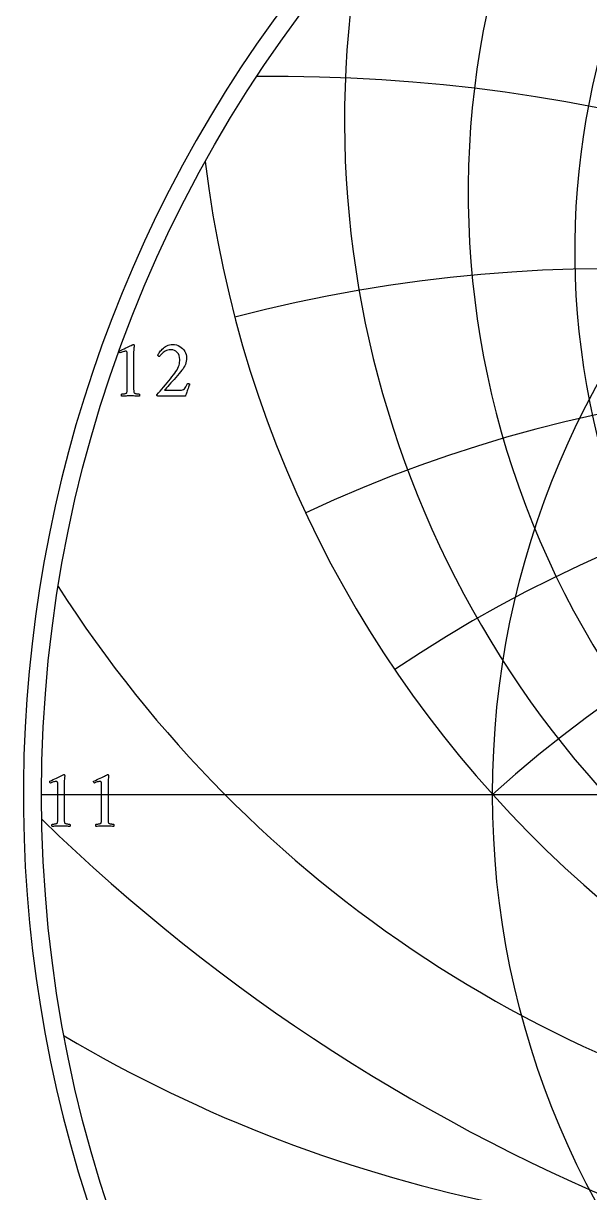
# Model space of a CAD drawing. Header units: millimetres. Extents: x -55 to 55, y -55 to 56.
# Drawn here: x -54.75 to -31.34, y -16.48 to 31.9 of the extents above; entities that cross this region are included whole.
import ezdxf

# ---------------------------------------------------------------- set-up
doc = ezdxf.new("R2010")
doc.units = ezdxf.units.MM
for name, color, linetype in [('CUT_OUTER', 1, 'Continuous'), ('ENGRAVE', 7, 'Continuous'), ('ENGRAVE_FINE', 8, 'Continuous'), ('TEXT', 5, 'Continuous')]:
    doc.layers.add(name, color=color, linetype=linetype)

msp = doc.modelspace()

# ---------------------------------------------------------------- linework, layer by layer
at = {"layer": 'CUT_OUTER'}
msp.add_arc((-0.0002, -0.0001), 54.7499, 132.89036, 87.80158, dxfattribs=at)
at = {"layer": 'ENGRAVE'}
msp.add_lwpolyline([(-54, 0), (54, 0)], dxfattribs=at)
for radius in [54, 35.3478]:
    msp.add_circle((0, 0), radius, dxfattribs=at)
for centre, radius, start, end in [((0, 22.4797), 31.9512, 104.6529, 75.3471), ((0, 24.8695), 36.3547, 147.33942, 32.66058), ((0, 27.9026), 41.4714, 169.60534, 10.39466), ((0, 31.8273), 47.5652, 186.81771, 353.18229), ((0, -39.2577), 52.8265, 48, 132), ((0, -39.2577), 52.8265, 48, 132), ((-9.755, 36.4062), 51.6724, 212.55128, 260.88684), ((-23.3039, 40.3636), 58.4958, 239.415548, 278.083995)]:
    msp.add_arc(centre, radius, start, end, dxfattribs=at)
at = {"layer": 'ENGRAVE_FINE'}
for centre, radius, start, end in [((-62.9562, -39.2577), 82.1834, 18.409528, 71.93986), ((-62.9562, -39.2577), 82.1834, 18.409528, 71.93986), ((-44.3267, -39.2577), 68.9601, 23.457516, 90.642678), ((-44.3267, -39.2577), 68.9601, 23.457516, 90.642678), ((-30.4994, -39.2577), 60.9988, 28.831877, 104.724148), ((-30.4994, -39.2577), 60.9988, 28.831877, 104.724148), ((-19.2273, -39.2577), 56.2168, 34.62999, 115.09932), ((-19.2273, -39.2577), 56.2168, 34.62999, 115.09932), ((-9.3147, -39.2577), 53.6414, 40.97049, 124.0989), ((-9.3147, -39.2577), 53.6414, 40.97049, 124.0989), ((0, 54.4824), 77.4375, 225.796451, 314.203549)]:
    msp.add_arc(centre, radius, start, end, dxfattribs=at)
at = {"layer": 'TEXT'}
for points in [[(-50.4534, 16.8642), (-50.4534, 18.2097), (-50.4543, 18.2427), (-50.4572, 18.2702), (-50.462, 18.2921), (-50.4687, 18.3085), (-50.4777, 18.3204), (-50.4896, 18.329), (-50.5041, 18.3341), (-50.5215, 18.3358), (-50.5428, 18.3342), (-50.5692, 18.3294), (-50.6007, 18.3214), (-50.6373, 18.3102), (-50.6741, 18.298), (-50.7063, 18.2868), (-50.7338, 18.2767), (-50.7565, 18.2676), (-50.77, 18.2802), (-50.7795, 18.294), (-50.7853, 18.3092), (-50.7872, 18.3256), (-50.7872, 18.3258), (-50.7872, 18.3264), (-50.7872, 18.3275), (-50.7872, 18.329), (-50.7868, 18.3351), (-50.7855, 18.34), (-50.7834, 18.3436), (-50.7804, 18.346), (-50.7126, 18.3768), (-50.6454, 18.4077), (-50.5789, 18.4389), (-50.513, 18.4703), (-50.4502, 18.5005), (-50.3929, 18.5278), (-50.3412, 18.5524), (-50.295, 18.5742), (-50.2567, 18.5921), (-50.229, 18.6049), (-50.2116, 18.6125), (-50.2047, 18.6151), (-50.1979, 18.6151), (-50.19, 18.6138), (-50.1834, 18.61), (-50.1781, 18.6036), (-50.174, 18.5947), (-50.1708, 18.5849), (-50.1681, 18.5759), (-50.1657, 18.5678), (-50.1638, 18.5606), (-50.1647, 18.5554), (-50.1672, 18.5397), (-50.1715, 18.5137), (-50.1774, 18.4771), (-50.1834, 18.431), (-50.1877, 18.3762), (-50.1902, 18.3127), (-50.1911, 18.2404), (-50.1911, 16.8642), (-50.191, 16.8274), (-50.1906, 16.7918), (-50.1901, 16.7575), (-50.1894, 16.7245), (-50.1878, 16.6936), (-50.1847, 16.6658), (-50.1801, 16.6408), (-50.174, 16.6189), (-50.1683, 16.6106), (-50.1579, 16.6027), (-50.1427, 16.5953), (-50.1229, 16.5883), (-50.1005, 16.582), (-50.0774, 16.5768), (-50.0536, 16.5726), (-50.0293, 16.5695), (-50.0064, 16.5673), (-49.9871, 16.5657), (-49.9715, 16.5647), (-49.9594, 16.5644), (-49.9549, 16.5563), (-49.9513, 16.5457), (-49.9489, 16.5325), (-49.9475, 16.5167), (-49.9476, 16.501), (-49.9496, 16.4878), (-49.9536, 16.4771), (-49.9594, 16.469), (-50.0095, 16.4723), (-50.0574, 16.4754), (-50.1031, 16.4783), (-50.1468, 16.481), (-50.1902, 16.4832), (-50.2354, 16.4848), (-50.2822, 16.4857), (-50.3307, 16.4861), (-50.3774, 16.4857), (-50.4219, 16.4848), (-50.4642, 16.4832), (-50.5045, 16.481), (-50.5451, 16.4783), (-50.5888, 16.4754), (-50.6354, 16.4723), (-50.685, 16.469), (-50.6909, 16.4771), (-50.6948, 16.4878), (-50.6968, 16.501), (-50.6969, 16.5167), (-50.6955, 16.5325), (-50.6931, 16.5457), (-50.6896, 16.5563), (-50.685, 16.5644), (-50.673, 16.5647), (-50.6573, 16.5657), (-50.6381, 16.5673), (-50.6152, 16.5695), (-50.5908, 16.5726), (-50.5671, 16.5768), (-50.544, 16.582), (-50.5215, 16.5883), (-50.5019, 16.5953), (-50.4874, 16.6027), (-50.4781, 16.6106), (-50.4738, 16.6189), (-50.4676, 16.6408), (-50.4627, 16.6658), (-50.4591, 16.6936), (-50.4568, 16.7245), (-50.4553, 16.7575), (-50.4542, 16.7918), (-50.4536, 16.8274), (-50.4534, 16.8642)], [(-47.8713, 16.9766), (-47.8885, 16.9343), (-47.9062, 16.8893), (-47.9243, 16.8415), (-47.9428, 16.7909), (-47.9611, 16.74), (-47.9786, 16.6909), (-47.9952, 16.6437), (-48.0109, 16.5985), (-48.025, 16.5578), (-48.0365, 16.5244), (-48.0454, 16.4982), (-48.0518, 16.4793), (-49.2032, 16.4793), (-49.2084, 16.4832), (-49.2138, 16.4882), (-49.2195, 16.4943), (-49.2253, 16.5014), (-49.2306, 16.5087), (-49.2343, 16.5154), (-49.2365, 16.5215), (-49.2373, 16.5269), (-49.167, 16.6061), (-49.0959, 16.687), (-49.0239, 16.7697), (-48.9511, 16.854), (-48.8787, 16.9389), (-48.808, 17.0234), (-48.7391, 17.1075), (-48.6718, 17.1912), (-48.6077, 17.273), (-48.5483, 17.3513), (-48.4936, 17.4262), (-48.4436, 17.4978), (-48.397, 17.5704), (-48.3597, 17.6383), (-48.3315, 17.7015), (-48.3124, 17.7601), (-48.2997, 17.8169), (-48.2907, 17.875), (-48.2853, 17.9344), (-48.2835, 17.9951), (-48.2899, 18.0769), (-48.3094, 18.1518), (-48.3419, 18.22), (-48.3874, 18.2813), (-48.4428, 18.3319), (-48.5053, 18.3681), (-48.5748, 18.3898), (-48.6514, 18.3971), (-48.7156, 18.3935), (-48.7757, 18.3826), (-48.8315, 18.3645), (-48.883, 18.3392), (-48.93, 18.3096), (-48.9724, 18.2787), (-49.0101, 18.2466), (-49.0431, 18.2131), (-49.0712, 18.1812), (-49.0942, 18.1535), (-49.1121, 18.1301), (-49.1248, 18.1109), (-49.1352, 18.1123), (-49.1457, 18.1165), (-49.1565, 18.1234), (-49.1674, 18.1331), (-49.1771, 18.1434), (-49.184, 18.1522), (-49.1882, 18.1596), (-49.1896, 18.1654), (-49.1822, 18.1834), (-49.1704, 18.2068), (-49.1541, 18.2354), (-49.1334, 18.2693), (-49.1081, 18.3064), (-49.0784, 18.3443), (-49.0443, 18.383), (-49.0056, 18.4226), (-48.9631, 18.4612), (-48.9175, 18.4967), (-48.8686, 18.5293), (-48.8166, 18.5589), (-48.7613, 18.5835), (-48.7029, 18.601), (-48.6412, 18.6116), (-48.5764, 18.6151), (-48.4982, 18.6101), (-48.4235, 18.5951), (-48.3525, 18.5701), (-48.2852, 18.535), (-48.223, 18.4921), (-48.1676, 18.4435), (-48.1191, 18.3891), (-48.0774, 18.329), (-48.0438, 18.2649), (-48.0199, 18.1987), (-48.0055, 18.1303), (-48.0007, 18.0598), (-48.0039, 17.9894), (-48.0135, 17.921), (-48.0295, 17.8548), (-48.0518, 17.7907), (-48.0797, 17.7288), (-48.1123, 17.669), (-48.1495, 17.6113), (-48.1915, 17.5557), (-48.251, 17.483), (-48.3137, 17.4079), (-48.3796, 17.3305), (-48.4487, 17.2508), (-48.5184, 17.1712), (-48.5862, 17.0941), (-48.6521, 17.0196), (-48.7161, 16.9476), (-48.7759, 16.8805), (-48.8293, 16.8203), (-48.8764, 16.7672), (-48.9171, 16.7211), (-48.2562, 16.7211), (-48.209, 16.7251), (-48.1664, 16.7369), (-48.1281, 16.7566), (-48.0944, 16.7841), (-48.0634, 16.8198), (-48.0335, 16.8638), (-48.0047, 16.916), (-47.9769, 16.9766), (-47.972, 16.9855), (-47.9641, 16.9919), (-47.9532, 16.9958), (-47.9394, 16.997), (-47.9334, 16.9966), (-47.9258, 16.9953), (-47.9164, 16.9932), (-47.9053, 16.9902), (-47.8943, 16.9868), (-47.8849, 16.9834), (-47.8772, 16.98), (-47.8713, 16.9766)], [(-53.3256, -0.9328), (-53.3256, 0.4127), (-53.3265, 0.4457), (-53.3294, 0.4732), (-53.3342, 0.4951), (-53.3409, 0.5115), (-53.35, 0.5234), (-53.3618, 0.5319), (-53.3764, 0.537), (-53.3937, 0.5387), (-53.415, 0.5371), (-53.4414, 0.5324), (-53.4729, 0.5244), (-53.5095, 0.5132), (-53.5464, 0.5009), (-53.5785, 0.4898), (-53.606, 0.4797), (-53.6288, 0.4706), (-53.6422, 0.4832), (-53.6518, 0.497), (-53.6575, 0.5121), (-53.6594, 0.5285), (-53.6594, 0.5287), (-53.6594, 0.5294), (-53.6594, 0.5304), (-53.6594, 0.5319), (-53.659, 0.5381), (-53.6577, 0.543), (-53.6556, 0.5466), (-53.6526, 0.549), (-53.5848, 0.5797), (-53.5176, 0.6107), (-53.4511, 0.6419), (-53.3852, 0.6733), (-53.3224, 0.7034), (-53.2651, 0.7308), (-53.2134, 0.7554), (-53.1672, 0.7772), (-53.129, 0.7951), (-53.1012, 0.8078), (-53.0838, 0.8155), (-53.0769, 0.8181), (-53.0701, 0.8181), (-53.0622, 0.8168), (-53.0556, 0.813), (-53.0503, 0.8066), (-53.0463, 0.7976), (-53.0431, 0.7878), (-53.0403, 0.7789), (-53.038, 0.7708), (-53.036, 0.7636), (-53.0369, 0.7583), (-53.0394, 0.7427), (-53.0437, 0.7166), (-53.0497, 0.6801), (-53.0556, 0.634), (-53.0599, 0.5792), (-53.0624, 0.5156), (-53.0633, 0.4434), (-53.0633, -0.9328), (-53.0632, -0.9697), (-53.0629, -1.0052), (-53.0623, -1.0395), (-53.0616, -1.0725), (-53.06, -1.1034), (-53.0569, -1.1313), (-53.0523, -1.1562), (-53.0463, -1.1781), (-53.0405, -1.1864), (-53.0301, -1.1943), (-53.015, -1.2017), (-52.9952, -1.2088), (-52.9727, -1.2151), (-52.9496, -1.2203), (-52.9259, -1.2244), (-52.9015, -1.2275), (-52.8786, -1.2297), (-52.8593, -1.2313), (-52.8437, -1.2323), (-52.8317, -1.2326), (-52.8271, -1.2407), (-52.8236, -1.2514), (-52.8211, -1.2646), (-52.8197, -1.2803), (-52.8198, -1.2961), (-52.8219, -1.3093), (-52.8258, -1.3199), (-52.8317, -1.328), (-52.8817, -1.3247), (-52.9296, -1.3216), (-52.9754, -1.3187), (-53.019, -1.3161), (-53.0624, -1.3138), (-53.1076, -1.3122), (-53.1544, -1.3113), (-53.203, -1.311), (-53.2496, -1.3113), (-53.2941, -1.3122), (-53.3364, -1.3138), (-53.3767, -1.3161), (-53.4173, -1.3187), (-53.461, -1.3216), (-53.5076, -1.3247), (-53.5572, -1.328), (-53.5631, -1.3199), (-53.567, -1.3093), (-53.569, -1.2961), (-53.5691, -1.2803), (-53.5678, -1.2646), (-53.5653, -1.2514), (-53.5618, -1.2407), (-53.5572, -1.2326), (-53.5452, -1.2323), (-53.5295, -1.2313), (-53.5103, -1.2297), (-53.4874, -1.2275), (-53.463, -1.2244), (-53.4393, -1.2203), (-53.4162, -1.2151), (-53.3937, -1.2088), (-53.3741, -1.2017), (-53.3597, -1.1943), (-53.3503, -1.1864), (-53.346, -1.1781), (-53.3399, -1.1562), (-53.335, -1.1313), (-53.3313, -1.1034), (-53.329, -1.0725), (-53.3275, -1.0395), (-53.3264, -1.0052), (-53.3258, -0.9697), (-53.3256, -0.9328)], [(-51.5134, -0.9328), (-51.5134, 0.4127), (-51.5143, 0.4457), (-51.5172, 0.4732), (-51.522, 0.4951), (-51.5287, 0.5115), (-51.5377, 0.5234), (-51.5495, 0.5319), (-51.5641, 0.537), (-51.5815, 0.5387), (-51.6028, 0.5371), (-51.6292, 0.5324), (-51.6607, 0.5244), (-51.6973, 0.5132), (-51.7341, 0.5009), (-51.7663, 0.4898), (-51.7937, 0.4797), (-51.8165, 0.4706), (-51.8299, 0.4832), (-51.8395, 0.497), (-51.8453, 0.5121), (-51.8472, 0.5285), (-51.8472, 0.5287), (-51.8472, 0.5294), (-51.8472, 0.5304), (-51.8472, 0.5319), (-51.8468, 0.5381), (-51.8455, 0.543), (-51.8434, 0.5466), (-51.8404, 0.549), (-51.7726, 0.5797), (-51.7054, 0.6107), (-51.6389, 0.6419), (-51.573, 0.6733), (-51.5102, 0.7034), (-51.4529, 0.7308), (-51.4012, 0.7554), (-51.355, 0.7772), (-51.3167, 0.7951), (-51.289, 0.8078), (-51.2716, 0.8155), (-51.2647, 0.8181), (-51.2579, 0.8181), (-51.25, 0.8168), (-51.2434, 0.813), (-51.2381, 0.8066), (-51.234, 0.7976), (-51.2308, 0.7878), (-51.2281, 0.7789), (-51.2257, 0.7708), (-51.2238, 0.7636), (-51.2247, 0.7583), (-51.2272, 0.7427), (-51.2315, 0.7166), (-51.2374, 0.6801), (-51.2434, 0.634), (-51.2477, 0.5792), (-51.2502, 0.5156), (-51.2511, 0.4434), (-51.2511, -0.9328), (-51.251, -0.9697), (-51.2506, -1.0052), (-51.2501, -1.0395), (-51.2494, -1.0725), (-51.2478, -1.1034), (-51.2447, -1.1313), (-51.2401, -1.1562), (-51.234, -1.1781), (-51.2283, -1.1864), (-51.2178, -1.1943), (-51.2027, -1.2017), (-51.1829, -1.2088), (-51.1605, -1.2151), (-51.1374, -1.2203), (-51.1136, -1.2244), (-51.0893, -1.2275), (-51.0664, -1.2297), (-51.0471, -1.2313), (-51.0314, -1.2323), (-51.0194, -1.2326), (-51.0148, -1.2407), (-51.0113, -1.2514), (-51.0089, -1.2646), (-51.0075, -1.2803), (-51.0076, -1.2961), (-51.0096, -1.3093), (-51.0136, -1.3199), (-51.0194, -1.328), (-51.0695, -1.3247), (-51.1174, -1.3216), (-51.1631, -1.3187), (-51.2068, -1.3161), (-51.2502, -1.3138), (-51.2953, -1.3122), (-51.3422, -1.3113), (-51.3907, -1.311), (-51.4373, -1.3113), (-51.4818, -1.3122), (-51.5242, -1.3138), (-51.5645, -1.3161), (-51.6051, -1.3187), (-51.6488, -1.3216), (-51.6954, -1.3247), (-51.745, -1.328), (-51.7508, -1.3199), (-51.7548, -1.3093), (-51.7568, -1.2961), (-51.7569, -1.2803), (-51.7555, -1.2646), (-51.7531, -1.2514), (-51.7496, -1.2407), (-51.745, -1.2326), (-51.733, -1.2323), (-51.7173, -1.2313), (-51.698, -1.2297), (-51.6752, -1.2275), (-51.6508, -1.2244), (-51.627, -1.2203), (-51.6039, -1.2151), (-51.5815, -1.2088), (-51.5619, -1.2017), (-51.5474, -1.1943), (-51.5381, -1.1864), (-51.5338, -1.1781), (-51.5276, -1.1562), (-51.5227, -1.1313), (-51.5191, -1.1034), (-51.5168, -1.0725), (-51.5153, -1.0395), (-51.5142, -1.0052), (-51.5136, -0.9697), (-51.5134, -0.9328)]]:
    msp.add_lwpolyline(points, close=True, dxfattribs=at)

doc.saveas('drawing.dxf')
